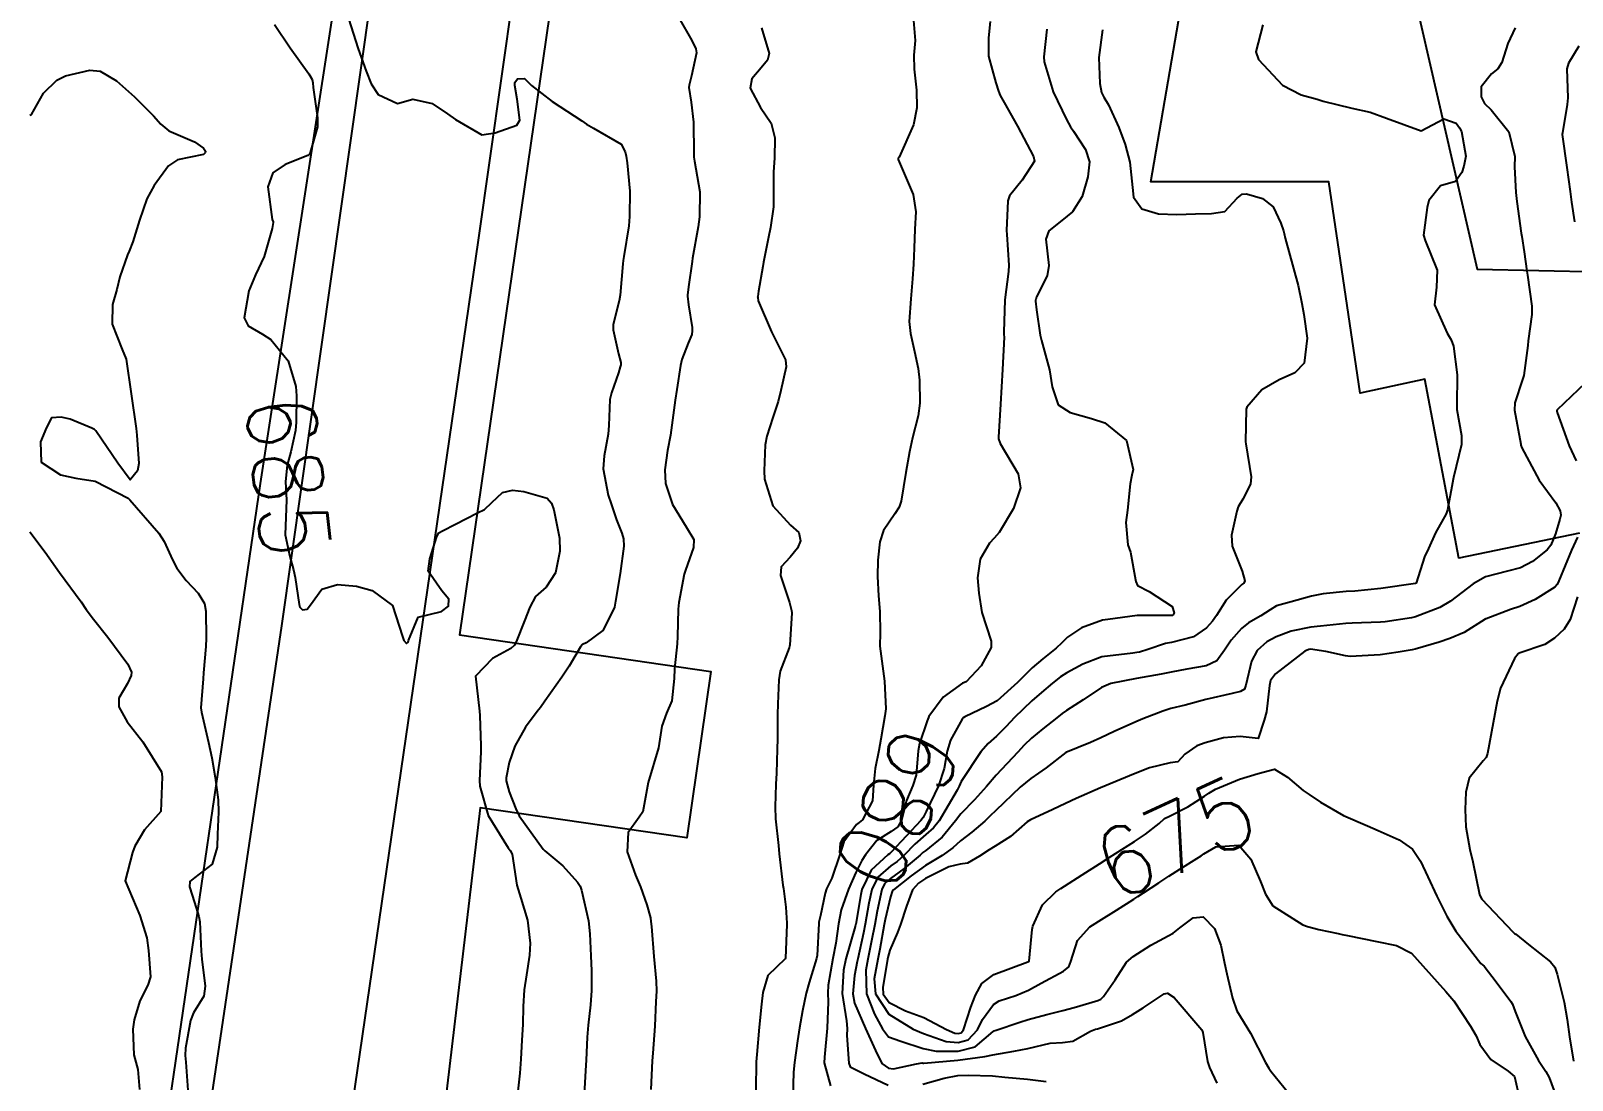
# Model space of a CAD drawing. Header units: metres. Extents: x 292545 to 299085, y 7450245 to 7463078.
# Drawn here: x 296001 to 296089.7, y 7457032.1 to 7457092.5 of the extents above; entities that cross this region are included whole.
import ezdxf
from ezdxf.enums import TextEntityAlignment as Align

# ---------------------------------------------------------------- set-up
doc = ezdxf.new("R2010")
doc.units = ezdxf.units.M
for name, color, linetype in [('Cotas', 45, 'Continuous'), ('Curvas de Nivel 1m', 11, 'Continuous'), ('Curvas de Nivel 5m', 15, 'Continuous'), ('Edificações', 30, 'Continuous'), ('Vias Primárias', 230, 'Continuous')]:
    doc.layers.add(name, color=color, linetype=linetype)
doc.styles.add('Style-STANDARD', font='STANDARD.shx')

msp = doc.modelspace()

# ---------------------------------------------------------------- linework, layer by layer
at = {"layer": 'Curvas de Nivel 1m', "flags": 128}
for points, elevation in [([(296019.294, 7457093.174), (296019.837, 7457091.422), (296020.296, 7457090.131), (296020.584, 7457089.414), (296020.994, 7457088.789), (296022.107, 7457088.278), (296022.99, 7457088.517), (296024.091, 7457088.268), (296024.978, 7457087.683), (296025.436, 7457087.355), (296026.964, 7457086.472), (296027.715, 7457086.583), (296028.97, 7457087.038), (296029.134, 7457087.318), (296028.991, 7457088.531), (296028.846, 7457089.322), (296028.843, 7457089.483), (296029.007, 7457089.694), (296029.413, 7457089.72), (296029.816, 7457089.308), (296030.99, 7457088.4), (296032.711, 7457087.273), (296032.971, 7457087.097), (296033.371, 7457086.864), (296034.96, 7457085.945), (296035.206, 7457085.497), (296035.262, 7457085.245), (296035.318, 7457084.874), (296035.471, 7457083.242), (296035.454, 7457081.788), (296035.399, 7457081.243), (296035.123, 7457079.484), (296035.086, 7457079.247), (296035.065, 7457079.062), (296034.907, 7457077.249), (296034.85, 7457076.932), (296034.513, 7457075.576), (296034.516, 7457075.253), (296034.819, 7457073.886), (296034.943, 7457073.377), (296034.942, 7457073.248), (296034.917, 7457073.142), (296034.806, 7457072.795), (296034.406, 7457071.637), (296034.321, 7457071.255), (296034.258, 7457069.765), (296034.226, 7457069.255), (296033.993, 7457068.008), (296033.94, 7457067.258), (296034.226, 7457065.747), (296034.384, 7457065.253), (296034.704, 7457064.339), (296035.013, 7457063.562), (296035.109, 7457063.244), (296035.113, 7457062.817), (296034.911, 7457061.246), (296034.647, 7457059.648), (296034.583, 7457059.311), (296034.569, 7457059.251), (296033.922, 7457057.965), (296032.946, 7457057.267), (296032.734, 7457057.156), (296032.619, 7457057.023), (296031.969, 7457055.913), (296031.564, 7457055.285), (296030.579, 7457053.897), (296030.329, 7457053.549), (296030.137, 7457053.304), (296029.464, 7457052.406), (296028.854, 7457051.317), (296028.533, 7457050.376), (296028.354, 7457049.494), (296028.355, 7457049.322), (296028.517, 7457048.688), (296028.901, 7457047.71), (296029.107, 7457047.314), (296030.474, 7457045.395), (296030.572, 7457045.299), (296031.61, 7457044.429), (296032.455, 7457043.499), (296032.603, 7457043.269), (296032.691, 7457043.027), (296033.079, 7457041.264), (296033.166, 7457040.518), (296033.226, 7457039.262), (296033.258, 7457038.397), (296033.252, 7457037.261), (296033.194, 7457036.439), (296033.073, 7457035.263), (296033.019, 7457034.591), (296032.945, 7457033.264), (296032.919, 7457032.672), (296032.832, 7457031.265)], 684), ([(296038.276, 7457093.208), (296039.03, 7457091.901), (296039.257, 7457091.428), (296039.298, 7457091.196), (296039.01, 7457089.864), (296038.871, 7457089.334), (296038.862, 7457089.201), (296038.99, 7457088.345), (296039.128, 7457087.198), (296039.142, 7457085.385), (296039.144, 7457085.197), (296039.182, 7457084.964), (296039.481, 7457083.192), (296039.478, 7457081.761), (296039.398, 7457081.193), (296039.077, 7457079.389), (296039.042, 7457079.198), (296039.025, 7457079.054), (296038.863, 7457077.865), (296038.783, 7457077.271), (296038.784, 7457077.201), (296038.848, 7457076.701), (296039.04, 7457075.402), (296039.058, 7457075.198), (296039.031, 7457074.998), (296038.826, 7457074.49), (296038.461, 7457073.559), (296038.378, 7457073.204), (296038.167, 7457071.832), (296038.07, 7457071.207), (296037.918, 7457070.062), (296037.806, 7457069.21), (296037.631, 7457068.33), (296037.469, 7457067.213), (296037.509, 7457066.428), (296037.912, 7457065.208), (296038.7, 7457063.934), (296039.136, 7457063.196), (296039.13, 7457062.752), (296038.667, 7457061.442), (296038.606, 7457061.259), (296038.591, 7457061.201), (296038.277, 7457059.574), (296038.238, 7457059.204), (296038.207, 7457057.624), (296038.186, 7457057.204), (296038.043, 7457055.764), (296038.017, 7457055.206), (296037.872, 7457053.916), (296037.576, 7457053.21), (296037.313, 7457052.461), (296037.117, 7457051.214), (296036.523, 7457049.23), (296036.206, 7457047.533), (296036.01, 7457047.235), (296035.37, 7457046.361), (296035.307, 7457045.242), (296035.794, 7457043.902), (296036.087, 7457043.234), (296036.442, 7457042.184), (296036.645, 7457041.437), (296036.682, 7457041.226), (296036.714, 7457040.941), (296036.85, 7457039.223), (296036.977, 7457037.81), (296037.001, 7457037.221), (296036.968, 7457036.627), (296036.901, 7457035.222), (296036.784, 7457033.67), (296036.742, 7457033.224), (296036.667, 7457031.575)], 683), ([(296051.772, 7457093.043), (296051.877, 7457091.892), (296051.788, 7457091.049), (296051.812, 7457090.247), (296051.941, 7457089.046), (296051.97, 7457088.032), (296051.773, 7457087.048), (296050.954, 7457085.2), (296050.898, 7457085.116), (296050.886, 7457085.061), (296050.951, 7457084.913), (296051.765, 7457083.047), (296051.914, 7457082.046), (296051.858, 7457081.046), (296051.809, 7457079.963), (296051.785, 7457079.046), (296051.726, 7457078.191), (296051.614, 7457077.049), (296051.53, 7457075.74), (296051.595, 7457075.049), (296051.841, 7457074.022), (296052.054, 7457073.041), (296052.125, 7457072.369), (296052.138, 7457071.04), (296052.041, 7457070.307), (296051.727, 7457069.046), (296051.547, 7457068.252), (296051.338, 7457067.051), (296051.068, 7457065.406), (296050.954, 7457065.056), (296050.709, 7457064.687), (296050.045, 7457063.721), (296049.84, 7457063.069), (296049.732, 7457062.014), (296049.702, 7457061.07), (296049.759, 7457059.962), (296049.841, 7457059.068), (296049.856, 7457057.836), (296049.843, 7457057.068), (296050.029, 7457055.636), (296050.109, 7457055.065), (296050.179, 7457053.462), (296050.135, 7457053.064), (296049.899, 7457051.72), (296049.791, 7457051.068), (296049.57, 7457050.033), (296049.471, 7457049.071), (296049.411, 7457048.174), (296048.851, 7457047.077), (296048.653, 7457046.926), (296048.499, 7457046.805), (296047.769, 7457045.806), (296047.533, 7457045.094), (296047.085, 7457043.726), (296046.777, 7457043.105), (296046.694, 7457042.861), (296046.43, 7457041.587), (296046.341, 7457041.194), (296046.325, 7457041.111), (296046.231, 7457039.286), (296046.202, 7457039.112), (296045.78, 7457037.725), (296045.613, 7457037.118), (296045.4, 7457036.087), (296045.221, 7457035.121), (296045.102, 7457034.366), (296044.939, 7457033.124), (296044.883, 7457032.569), (296044.835, 7457031.125)], 681), ([(296071.866, 7457092.808), (296071.457, 7457091.244), (296071.613, 7457090.811), (296073.001, 7457089.334), (296074.064, 7457088.779), (296074.99, 7457088.519), (296075.339, 7457088.416), (296076.986, 7457088.017), (296078.034, 7457087.785), (296078.98, 7457087.425), (296080.973, 7457086.7), (296082.268, 7457087.399), (296082.978, 7457087.142), (296083.175, 7457086.877), (296083.288, 7457086.675), (296083.536, 7457085.249), (296083.427, 7457084.673), (296083.313, 7457084.309), (296082.94, 7457083.793), (296082.085, 7457083.539), (296081.412, 7457082.695), (296081.318, 7457082.297), (296081.109, 7457080.698), (296081.191, 7457080.404), (296081.898, 7457078.69), (296081.847, 7457077.706), (296081.727, 7457076.691), (296082.456, 7457075.064), (296082.7, 7457074.681), (296082.827, 7457074.315), (296083.035, 7457072.677), (296083.02, 7457070.911), (296083.027, 7457070.676), (296083.285, 7457069.189), (296083.292, 7457068.672), (296082.822, 7457066.767), (296082.8, 7457066.679), (296082.729, 7457066.248), (296082.493, 7457064.904), (296082.401, 7457064.683), (296081.796, 7457063.589), (296081.382, 7457062.693), (296081.169, 7457062.204), (296080.685, 7457060.7), (296080.639, 7457060.676), (296078.659, 7457060.376), (296077.163, 7457060.24), (296076.657, 7457060.207), (296075.333, 7457060.086), (296074.655, 7457059.944), (296073.485, 7457059.621), (296072.649, 7457059.384), (296072.289, 7457059.161), (296071.755, 7457058.809), (296071.043, 7457058.41), (296070.632, 7457058.076), (296070.036, 7457057.411), (296069.655, 7457056.83), (296069.224, 7457056.216), (296068.604, 7457055.937), (296067.498, 7457055.752), (296066.6, 7457055.568), (296066.025, 7457055.449), (296064.596, 7457055.202), (296063.133, 7457054.912), (296062.591, 7457054.686), (296061.537, 7457053.977), (296060.577, 7457053.374), (296060.325, 7457053.193), (296060.021, 7457052.946), (296059.211, 7457052.306), (296058.555, 7457051.772), (296058.146, 7457051.369), (296057.778, 7457050.971), (296056.53, 7457049.653), (296055.966, 7457048.996), (296055.285, 7457048.233), (296054.507, 7457047.422), (296054.198, 7457047.015), (296053.432, 7457046.082), (296052.477, 7457045.324), (296052.322, 7457045.195), (296052.16, 7457045.043), (296051.238, 7457044.279), (296050.459, 7457043.716), (296050.114, 7457043.406), (296049.953, 7457043.065), (296049.681, 7457041.821), (296049.544, 7457041.069), (296049.365, 7457040.119), (296049.151, 7457039.073), (296049.027, 7457038.443), (296049.072, 7457037.073), (296049.53, 7457035.904), (296049.986, 7457035.064), (296050.348, 7457034.593), (296051.051, 7457034.348), (296052.342, 7457033.929), (296053.079, 7457033.768), (296054.341, 7457033.772), (296055.32, 7457034.023), (296056.352, 7457034.908), (296056.397, 7457034.945), (296056.537, 7457034.988), (296057.885, 7457035.45), (296058.362, 7457035.597), (296059.444, 7457035.877), (296060.371, 7457036.118), (296061.016, 7457036.291), (296062.379, 7457036.685), (296062.54, 7457036.758), (296062.709, 7457036.915), (296063.371, 7457037.883), (296064.034, 7457038.896), (296064.406, 7457039.22), (296065.422, 7457039.87), (296066.418, 7457040.415), (296066.716, 7457040.571), (296067.091, 7457040.863), (296067.851, 7457041.436), (296068.433, 7457041.501), (296069.082, 7457040.84), (296069.445, 7457039.866), (296069.668, 7457038.831), (296069.794, 7457038.226), (296070.112, 7457036.824), (296070.372, 7457036.094), (296071.162, 7457034.812), (296072.014, 7457033.125), (296072.202, 7457032.801), (296072.33, 7457032.625), (296073.821, 7457030.785)], 677), ([(296043.038, 7457092.625), (296043.468, 7457091.146), (296043.387, 7457090.779), (296043.015, 7457090.331), (296042.476, 7457089.688), (296042.388, 7457089.156), (296042.986, 7457088.053), (296043.585, 7457087.144), (296043.805, 7457086.301), (296043.777, 7457085.142), (296043.734, 7457084.35), (296043.734, 7457083.142), (296043.718, 7457082.338), (296043.556, 7457081.143), (296043.447, 7457080.595), (296043.157, 7457079.147), (296043.117, 7457078.91), (296042.858, 7457077.483), (296042.817, 7457077.187), (296042.813, 7457077.15), (296042.817, 7457077.115), (296042.851, 7457076.938), (296043.61, 7457075.142), (296044.409, 7457073.542), (296044.459, 7457073.134), (296044.153, 7457071.776), (296043.992, 7457071.138), (296043.696, 7457070.218), (296043.34, 7457069.144), (296043.256, 7457068.644), (296043.194, 7457067.145), (296043.209, 7457066.665), (296043.692, 7457065.14), (296044.702, 7457064.027), (296045.174, 7457063.599), (296045.272, 7457063.124), (296045.106, 7457062.706), (296044.679, 7457062.182), (296044.169, 7457061.637), (296044.124, 7457061.135), (296044.647, 7457059.575), (296044.77, 7457059.129), (296044.784, 7457058.986), (296044.662, 7457057.13), (296044.655, 7457057.097), (296044.621, 7457056.977), (296044.105, 7457055.63), (296044.038, 7457055.136), (296043.972, 7457053.743), (296043.955, 7457053.136), (296043.953, 7457051.735), (296043.945, 7457051.136), (296043.902, 7457049.764), (296043.869, 7457049.137), (296043.82, 7457047.827), (296043.85, 7457047.137), (296044.008, 7457045.607), (296044.059, 7457045.134), (296044.268, 7457043.319), (296044.294, 7457043.132), (296044.437, 7457042.056), (296044.493, 7457041.129), (296044.491, 7457041.06), (296044.417, 7457039.13), (296044.403, 7457039.093), (296043.406, 7457038.127), (296043.112, 7457037.143), (296043.035, 7457036.482), (296042.905, 7457035.152), (296042.761, 7457033.578), (296042.733, 7457033.154), (296042.715, 7457031.552)], 682), ([(296059.435, 7457092.56), (296059.271, 7457090.958), (296059.293, 7457090.683), (296059.806, 7457088.952), (296060.566, 7457087.355), (296060.807, 7457086.942), (296060.97, 7457086.689), (296061.671, 7457085.641), (296061.902, 7457084.926), (296061.811, 7457084.056), (296061.484, 7457082.932), (296060.914, 7457082.038), (296060.306, 7457081.549), (296059.555, 7457080.953), (296059.387, 7457080.466), (296059.553, 7457078.953), (296059.454, 7457078.375), (296058.856, 7457077.164), (296058.805, 7457077.009), (296058.798, 7457076.961), (296058.797, 7457076.906), (296058.847, 7457076.408), (296059.067, 7457074.958), (296059.14, 7457074.645), (296059.592, 7457072.952), (296059.76, 7457071.984), (296060.102, 7457070.947), (296060.779, 7457070.505), (296062.021, 7457070.167), (296062.773, 7457069.91), (296064.024, 7457068.897), (296064.404, 7457067.227), (296064.332, 7457066.894), (296064.237, 7457066.406), (296064.091, 7457064.899), (296063.986, 7457064.181), (296064.108, 7457062.899), (296064.247, 7457062.465), (296064.551, 7457060.892), (296064.565, 7457060.794), (296064.66, 7457060.55), (296065.332, 7457060.207), (296066.648, 7457059.352), (296066.763, 7457058.987), (296066.717, 7457058.869), (296066.677, 7457058.834), (296066.642, 7457058.827), (296064.7, 7457058.831), (296064.642, 7457058.828), (296062.948, 7457058.606), (296062.637, 7457058.557), (296061.44, 7457058.122), (296060.623, 7457057.579), (296060.297, 7457057.264), (296059.99, 7457056.946), (296059.222, 7457056.339), (296058.602, 7457055.824), (296057.766, 7457054.972), (296056.582, 7457053.934), (296055.982, 7457053.592), (296054.731, 7457053.008), (296054.635, 7457052.946), (296054.571, 7457052.865), (296053.902, 7457051.667), (296053.704, 7457051.023), (296053.537, 7457050.029), (296053.22, 7457049.03), (296052.508, 7457047.56), (296052.331, 7457047.215), (296052.205, 7457047.043), (296051.376, 7457046.164), (296050.475, 7457045.211), (296050.4, 7457045.135), (296050.299, 7457045.062), (296049.345, 7457044.19), (296048.814, 7457043.076), (296048.745, 7457042.78), (296048.457, 7457041.08), (296048.449, 7457041.053), (296048.421, 7457040.937), (296047.892, 7457039.088), (296047.745, 7457038.439), (296047.675, 7457037.091), (296047.917, 7457035.529), (296047.961, 7457035.086), (296047.949, 7457034.686), (296048.05, 7457033.084), (296048.129, 7457032.881), (296048.33, 7457032.782), (296048.936, 7457032.464), (296050.32, 7457031.812)], 679), ([(296062.646, 7457092.523), (296062.427, 7457090.919), (296062.485, 7457089.434), (296062.594, 7457088.916), (296062.723, 7457088.647), (296062.986, 7457088.194), (296063.588, 7457086.904), (296063.948, 7457085.916), (296064.221, 7457084.897), (296064.371, 7457083.456), (296064.425, 7457082.895), (296064.916, 7457082.21), (296065.861, 7457081.933), (296066.913, 7457081.886), (296067.984, 7457081.924), (296068.914, 7457081.949), (296069.674, 7457082.074), (296070.383, 7457082.825), (296070.682, 7457083.067), (296070.927, 7457083.075), (296071.852, 7457082.806), (296072.465, 7457082.343), (296072.909, 7457081.403), (296073.061, 7457080.954), (296073.098, 7457080.797), (296073.154, 7457080.541), (296073.632, 7457078.789), (296073.892, 7457077.813), (296074.104, 7457076.781), (296074.216, 7457076.148), (296074.409, 7457074.776), (296074.241, 7457073.349), (296073.708, 7457072.786), (296072.799, 7457072.389), (296071.802, 7457071.801), (296070.941, 7457070.818), (296070.906, 7457070.694), (296070.869, 7457068.819), (296070.88, 7457068.7), (296071.196, 7457066.815), (296071.161, 7457066.384), (296070.72, 7457065.532), (296070.455, 7457065.083), (296070.371, 7457064.823), (296070.059, 7457063.459), (296070.108, 7457062.826), (296070.668, 7457061.376), (296070.831, 7457060.818), (296070.779, 7457060.701), (296070.661, 7457060.606), (296069.764, 7457059.716), (296069.208, 7457058.834), (296068.978, 7457058.497), (296068.632, 7457058.114), (296067.869, 7457057.606), (296066.619, 7457057.286), (296066.273, 7457057.219), (296065.26, 7457056.884), (296064.77, 7457056.73), (296064.611, 7457056.695), (296064.392, 7457056.674), (296062.608, 7457056.462), (296061.51, 7457056.025), (296060.599, 7457055.538), (296060.227, 7457055.313), (296059.763, 7457054.948), (296059.135, 7457054.407), (296058.583, 7457053.924), (296057.588, 7457052.975), (296057.098, 7457052.448), (296056.557, 7457051.901), (296056.074, 7457051.471), (296055.65, 7457050.999), (296054.526, 7457049.29), (296054.397, 7457049.012), (296054.285, 7457048.778), (296053.254, 7457047.029), (296052.918, 7457046.612), (296052.491, 7457046.243), (296051.852, 7457045.676), (296051.244, 7457045.052), (296050.836, 7457044.69), (296050.467, 7457044.431), (296049.734, 7457043.793), (296049.386, 7457043.071), (296049.217, 7457042.297), (296048.997, 7457041.074), (296048.906, 7457040.587), (296048.569, 7457039.078), (296048.539, 7457038.941), (296048.393, 7457038.134), (296048.28, 7457037.082), (296048.375, 7457036.535), (296049.025, 7457035.073), (296049.587, 7457033.821), (296049.965, 7457033.064), (296050.33, 7457032.796), (296050.621, 7457032.766), (296051.951, 7457033.044), (296052.271, 7457033.104), (296052.333, 7457033.088), (296052.379, 7457033.085), (296054.335, 7457033.258), (296055.87, 7457033.462), (296056.339, 7457033.568), (296057.541, 7457033.777), (296058.343, 7457033.931), (296059.63, 7457034.235), (296060.346, 7457034.276), (296060.933, 7457034.348), (296061.963, 7457034.924), (296062.24, 7457035.036), (296062.355, 7457035.061), (296063.735, 7457035.526), (296064.368, 7457035.876), (296064.988, 7457036.27), (296065.903, 7457036.875), (296066.185, 7457037.072), (296066.385, 7457037.105), (296066.758, 7457036.866), (296068.355, 7457035.008), (296068.412, 7457034.849), (296068.683, 7457033.191), (296068.792, 7457032.843), (296069.212, 7457031.945)], 678), ([(296086.377, 7457092.637), (296085.95, 7457091.724), (296085.609, 7457090.644), (296085.386, 7457090.277), (296085.013, 7457089.979), (296084.425, 7457089.235), (296084.427, 7457088.658), (296084.609, 7457088.276), (296084.986, 7457087.915), (296086.016, 7457086.64), (296086.362, 7457085.225), (296086.337, 7457084.636), (296086.406, 7457083.16), (296086.466, 7457082.635), (296086.724, 7457080.813), (296086.756, 7457080.631), (296086.89, 7457079.756), (296087.054, 7457078.628), (296087.088, 7457078.41), (296087.334, 7457076.625), (296087.327, 7457076.146), (296087.129, 7457074.627), (296087.095, 7457074.361), (296086.876, 7457072.629), (296086.861, 7457072.57), (296086.801, 7457072.401), (296086.352, 7457071.069), (296086.34, 7457070.634), (296086.694, 7457068.69), (296086.709, 7457068.63), (296086.751, 7457068.474), (296087.761, 7457066.62), (296088.72, 7457065.313), (296088.968, 7457064.859), (296088.994, 7457064.606), (296088.943, 7457064.373), (296088.697, 7457063.52), (296088.427, 7457062.873), (296088.22, 7457062.615), (296087.365, 7457061.934), (296086.672, 7457061.576), (296085.929, 7457061.379), (296084.667, 7457061.063), (296083.956, 7457060.661), (296082.653, 7457059.654), (296082.045, 7457059.29), (296080.643, 7457058.753), (296080.414, 7457058.703), (296078.895, 7457058.47), (296078.639, 7457058.445), (296076.993, 7457058.392), (296076.637, 7457058.364), (296075.186, 7457058.213), (296074.634, 7457058.162), (296073.49, 7457057.927), (296072.625, 7457057.613), (296072.103, 7457057.323), (296071.541, 7457056.811), (296071.206, 7457056.215), (296070.882, 7457054.817), (296070.809, 7457054.599), (296070.589, 7457054.458), (296070.102, 7457054.341), (296068.584, 7457053.992), (296067.406, 7457053.683), (296066.579, 7457053.475), (296066.114, 7457053.338), (296064.961, 7457052.886), (296064.693, 7457052.767), (296064.57, 7457052.715), (296063.31, 7457052.161), (296062.556, 7457051.801), (296061.957, 7457051.52), (296060.543, 7457050.959), (296059.415, 7457050.07), (296058.528, 7457049.466), (296057.917, 7457048.969), (296056.509, 7457047.621), (296056.193, 7457047.306), (296055.878, 7457046.996), (296055.124, 7457046.373), (296054.486, 7457045.876), (296054.031, 7457045.465), (296053.425, 7457045.026), (296052.467, 7457044.448), (296051.646, 7457043.863), (296050.618, 7457043.058), (296050.542, 7457042.968), (296050.447, 7457042.654), (296050.14, 7457041.35), (296050.085, 7457041.063), (296049.832, 7457039.643), (296049.721, 7457039.067), (296049.517, 7457037.944), (296049.596, 7457037.068), (296050.366, 7457035.899), (296051.762, 7457035.046), (296052.351, 7457034.799), (296053.656, 7457034.33), (296054.346, 7457034.283), (296054.917, 7457034.435), (296055.457, 7457034.999), (296055.754, 7457035.604), (296056.375, 7457036.46), (296056.696, 7457036.669), (296057.669, 7457036.977), (296058.386, 7457037.282), (296059.113, 7457037.682), (296060.397, 7457038.38), (296060.702, 7457038.635), (296060.822, 7457038.936), (296061.203, 7457040.144), (296061.924, 7457040.925), (296062.226, 7457041.122), (296062.428, 7457041.247), (296063.453, 7457041.89), (296064.447, 7457042.524), (296064.67, 7457042.667), (296065.002, 7457042.885), (296065.879, 7457043.456), (296066.463, 7457043.837), (296067.09, 7457044.241), (296068.063, 7457044.854), (296068.313, 7457045.013), (296068.476, 7457045.116), (296069.162, 7457045.522), (296070.481, 7457045.629), (296071.165, 7457044.813), (296071.724, 7457043.543), (296072.017, 7457042.804), (296072.443, 7457042.134), (296074.165, 7457041.044), (296074.425, 7457040.947), (296075.093, 7457040.77), (296076.204, 7457040.537), (296076.42, 7457040.494), (296076.741, 7457040.426), (296078.416, 7457040.085), (296079.549, 7457039.848), (296080.41, 7457039.407), (296081.073, 7457038.693), (296082.381, 7457037.211), (296082.846, 7457036.675), (296083.808, 7457035.216), (296084.124, 7457034.662), (296084.348, 7457034.167), (296084.977, 7457033.288), (296085.973, 7457032.635), (296086.328, 7457032.32), (296086.72, 7457030.626)], 676), ([(296000.972, 7457087.604), (296001.06, 7457087.649), (296001.753, 7457088.877), (296002.516, 7457089.627), (296003.005, 7457089.863), (296004.419, 7457090.196), (296005.008, 7457090.146), (296005.954, 7457089.59), (296006.989, 7457088.66), (296008.066, 7457087.564), (296008.497, 7457087.086), (296008.964, 7457086.703), (296010.426, 7457086.068), (296010.955, 7457085.717), (296011.063, 7457085.529), (296011.049, 7457085.432), (296010.951, 7457085.335), (296009.462, 7457085.031), (296008.944, 7457084.695), (296008.111, 7457083.562), (296007.699, 7457082.791), (296007.278, 7457081.574), (296006.89, 7457080.323), (296006.677, 7457079.791), (296006.584, 7457079.583), (296006.14, 7457078.318), (296005.96, 7457077.589), (296005.72, 7457076.721), (296005.688, 7457075.591), (296006.269, 7457074.135), (296006.497, 7457073.583), (296006.783, 7457071.58), (296007.087, 7457069.577), (296007.123, 7457069.212), (296007.224, 7457067.575), (296007.156, 7457067.157), (296006.729, 7457066.637), (296006.022, 7457067.587), (296004.761, 7457069.449), (296004.681, 7457069.52), (296004.521, 7457069.604), (296003.273, 7457070.127), (296002.769, 7457070.238), (296002.213, 7457070.191), (296001.926, 7457069.638), (296001.572, 7457068.825), (296001.61, 7457067.641), (296002.732, 7457066.914), (296003.61, 7457066.737), (296004.727, 7457066.56), (296006.608, 7457065.581), (296006.712, 7457065.493), (296008.381, 7457063.563), (296008.688, 7457063.086), (296009.167, 7457062.041), (296009.418, 7457061.549), (296009.958, 7457060.842), (296010.649, 7457060.114), (296011.002, 7457059.526), (296011.084, 7457059.08), (296011.111, 7457057.525), (296011.088, 7457057.053), (296010.95, 7457055.526), (296010.926, 7457055.19), (296010.795, 7457053.528), (296010.828, 7457053.27), (296011.244, 7457051.523), (296011.421, 7457050.64), (296011.625, 7457049.519), (296011.791, 7457048.236), (296011.814, 7457047.517), (296011.753, 7457046.248), (296011.727, 7457045.517), (296011.451, 7457044.532), (296010.455, 7457043.773), (296010.164, 7457043.534), (296010.152, 7457043.237), (296010.441, 7457042.33), (296010.69, 7457041.527), (296010.748, 7457041.207), (296010.821, 7457039.526), (296010.863, 7457039.061), (296011.04, 7457037.523), (296010.961, 7457036.94), (296010.367, 7457035.974), (296010.21, 7457035.532), (296009.92, 7457033.955), (296009.889, 7457033.537), (296009.931, 7457033.138), (296010.042, 7457031.543)], 686), ([(296000.965, 7457063.647), (296001.846, 7457062.474), (296002.432, 7457061.632), (296002.668, 7457061.311), (296003.91, 7457059.611), (296004.211, 7457059.179), (296004.633, 7457058.618), (296005.449, 7457057.592), (296006.6, 7457056.039), (296006.807, 7457055.578), (296006.797, 7457055.372), (296006.586, 7457054.914), (296006.082, 7457054.08), (296006.081, 7457053.585), (296006.564, 7457052.712), (296007.466, 7457051.571), (296008.527, 7457049.848), (296008.568, 7457049.559), (296008.503, 7457047.56), (296007.555, 7457046.502), (296007.008, 7457045.575), (296006.859, 7457045.194), (296006.453, 7457043.58), (296007.29, 7457041.571), (296007.683, 7457040.298), (296007.788, 7457039.566), (296007.897, 7457038.055), (296007.756, 7457037.566), (296007.28, 7457036.665), (296006.963, 7457035.574), (296006.88, 7457035.05), (296006.95, 7457033.574), (296007.171, 7457032.725), (296007.261, 7457031.571)], 687), ([(296089.964, 7457059.898), (296089.535, 7457058.597), (296089.189, 7457058.047), (296088.627, 7457057.525), (296088.073, 7457057.163), (296086.613, 7457056.657), (296086.592, 7457056.652), (296086.546, 7457056.631), (296086.337, 7457056.361), (296085.535, 7457054.646), (296085.33, 7457053.9), (296085.11, 7457052.652), (296084.788, 7457050.899), (296084.703, 7457050.658), (296084.541, 7457050.48), (296083.728, 7457049.471), (296083.547, 7457048.67), (296083.499, 7457047.679), (296083.539, 7457046.67), (296083.766, 7457045.381), (296083.938, 7457044.665), (296084.321, 7457042.794), (296084.374, 7457042.661), (296084.451, 7457042.525), (296086.235, 7457040.633), (296086.343, 7457040.552), (296086.422, 7457040.5), (296087.137, 7457039.902), (296088.406, 7457038.911), (296088.654, 7457038.607), (296088.797, 7457038.206), (296089.186, 7457036.602), (296089.374, 7457035.589), (296089.495, 7457034.599), (296089.725, 7457033.21)], 674), ([(296052.321, 7457031.886), (296053.534, 7457032.231), (296054.327, 7457032.376), (296054.929, 7457032.401), (296056.327, 7457032.353), (296057.025, 7457032.284), (296058.325, 7457032.161), (296059.402, 7457032.032)], 679)]:
    msp.add_lwpolyline(points, dxfattribs=dict(at, elevation=elevation))
at = {"layer": 'Curvas de Nivel 5m', "flags": 128}
for points, elevation in [([(296015.036, 7457092.812), (296015.924, 7457091.471), (296017.008, 7457089.974), (296017.197, 7457089.649), (296017.236, 7457089.457), (296017.263, 7457089.193), (296017.506, 7457087.455), (296017.496, 7457086.926), (296017.083, 7457085.459), (296017.045, 7457085.366), (296016.951, 7457085.283), (296015.648, 7457084.77), (296014.941, 7457084.299), (296014.64, 7457083.484), (296014.905, 7457081.598), (296014.946, 7457081.48), (296014.957, 7457081.425), (296014.899, 7457081.087), (296014.44, 7457079.487), (296013.933, 7457078.428), (296013.552, 7457077.5), (296013.287, 7457075.953), (296013.52, 7457075.5), (296014.351, 7457075.01), (296014.825, 7457074.706), (296015.819, 7457073.47), (296016.253, 7457072.003), (296016.291, 7457071.465), (296016.282, 7457069.951), (296016.236, 7457069.465), (296015.974, 7457068.244), (296015.753, 7457067.47), (296015.67, 7457066.53), (296015.729, 7457065.47), (296015.681, 7457064.492), (296015.654, 7457063.47), (296015.915, 7457062.227), (296016.127, 7457061.465), (296016.212, 7457061.02), (296016.448, 7457059.463), (296016.491, 7457059.311), (296016.64, 7457059.16), (296016.906, 7457059.192), (296017.101, 7457059.455), (296017.762, 7457060.338), (296018.655, 7457060.614), (296019.752, 7457060.521), (296020.651, 7457060.261), (296021.817, 7457059.398), (296022.392, 7457057.626), (296022.469, 7457057.392), (296022.62, 7457057.218), (296022.71, 7457057.3), (296022.732, 7457057.389), (296023.293, 7457058.727), (296024.64, 7457059.068), (296025.032, 7457059.364), (296025.049, 7457059.766), (296024.652, 7457060.248), (296023.86, 7457061.378), (296023.964, 7457062.087), (296024.36, 7457063.373), (296024.483, 7457063.584), (296024.696, 7457063.701), (296025.434, 7457064.092), (296026.707, 7457064.736), (296027.117, 7457064.928), (296027.537, 7457065.332), (296028.15, 7457065.898), (296028.724, 7457066.043), (296029.37, 7457065.961), (296030.716, 7457065.589), (296030.961, 7457065.288), (296031.088, 7457064.907), (296031.413, 7457063.283), (296031.44, 7457062.524), (296031.192, 7457061.292), (296030.655, 7457060.467), (296030.038, 7457059.917), (296029.724, 7457059.309), (296029.413, 7457058.534), (296028.933, 7457057.317), (296028.823, 7457057.115), (296028.617, 7457056.94), (296027.573, 7457056.366), (296026.593, 7457055.34), (296026.819, 7457053.338), (296026.833, 7457053.073), (296026.898, 7457051.337), (296026.891, 7457050.993), (296026.826, 7457049.337), (296026.839, 7457049.017), (296027.312, 7457047.332), (296028.475, 7457045.479), (296028.59, 7457045.319), (296028.691, 7457045.098), (296028.973, 7457043.315), (296029.19, 7457042.568), (296029.579, 7457041.309), (296029.73, 7457039.99), (296029.699, 7457039.307), (296029.528, 7457038.172), (296029.395, 7457037.31), (296029.33, 7457036.349), (296029.303, 7457035.31), (296029.255, 7457034.4), (296029.193, 7457033.311), (296029.133, 7457032.504), (296029.011, 7457031.313)], 685), ([(296056.181, 7457092.993), (296056.087, 7457092.047), (296056.082, 7457090.994), (296056.516, 7457089.471), (296056.672, 7457088.985), (296056.751, 7457088.744), (296056.987, 7457088.343), (296057.764, 7457086.972), (296058.685, 7457085.233), (296058.732, 7457084.962), (296058.029, 7457083.876), (296057.303, 7457082.976), (296057.209, 7457082.688), (296057.126, 7457080.978), (296057.144, 7457080.734), (296057.266, 7457078.976), (296057.237, 7457078.617), (296057.026, 7457076.987), (296056.966, 7457075.12), (296056.976, 7457074.988), (296056.985, 7457074.834), (296056.901, 7457072.989), (296056.783, 7457070.99), (296056.66, 7457069.095), (296056.67, 7457068.991), (296056.759, 7457068.73), (296057.803, 7457066.974), (296057.925, 7457066.172), (296057.526, 7457064.978), (296056.699, 7457063.601), (296056.417, 7457063.271), (296056.152, 7457062.995), (296055.604, 7457062.076), (296055.453, 7457061.002), (296055.54, 7457060.115), (296055.7, 7457058.999), (296056.25, 7457057.362), (296056.246, 7457056.994), (296055.673, 7457055.928), (296054.812, 7457055.008), (296054.65, 7457054.951), (296054.592, 7457054.932), (296053.479, 7457054.126), (296052.668, 7457053.029), (296052.641, 7457052.961), (296052.569, 7457052.765), (296052.123, 7457051.471), (296052.046, 7457051.045), (296051.929, 7457049.646), (296051.731, 7457049.048), (296051.372, 7457048.194), (296051.093, 7457047.054), (296050.868, 7457046.685), (296050.493, 7457046.402), (296049.669, 7457045.884), (296049.008, 7457045.075), (296048.808, 7457044.738), (296048.463, 7457044.06), (296048.039, 7457043.086), (296047.613, 7457041.914), (296047.46, 7457041.094), (296047.312, 7457039.997), (296047.142, 7457039.099), (296046.863, 7457037.578), (296046.847, 7457037.103), (296046.871, 7457036.607), (296046.809, 7457035.103), (296046.658, 7457033.427), (296046.632, 7457033.106), (296047.002, 7457031.782)], 680), ([(296090.04, 7457091.583), (296089.434, 7457090.596), (296089.339, 7457090.276), (296089.394, 7457088.596), (296089.36, 7457088.226), (296089.088, 7457086.599), (296089.083, 7457086.487), (296089.34, 7457084.596), (296089.535, 7457083.207), (296089.622, 7457082.6), (296089.79, 7457081.475)], 675), ([(296090.803, 7457072.58), (296088.783, 7457070.665), (296088.763, 7457070.63), (296088.762, 7457070.61), (296088.781, 7457070.507), (296089.487, 7457068.599), (296089.885, 7457067.733)], 675), ([(296089.95, 7457063.336), (296089.605, 7457062.596), (296088.88, 7457060.821), (296088.781, 7457060.608), (296088.661, 7457060.461), (296087.531, 7457059.744), (296086.65, 7457059.357), (296086.108, 7457059.176), (296084.705, 7457058.649), (296084.66, 7457058.633), (296084.642, 7457058.62), (296083.444, 7457057.854), (296082.625, 7457057.505), (296082, 7457057.308), (296080.616, 7457056.896), (296080.455, 7457056.863), (296079.642, 7457056.715), (296078.611, 7457056.566), (296076.877, 7457056.48), (296076.611, 7457056.508), (296075.486, 7457056.761), (296074.615, 7457056.897), (296074.502, 7457056.884), (296074.286, 7457056.775), (296072.6, 7457055.476), (296072.308, 7457055.091), (296072.249, 7457054.803), (296072.082, 7457053.301), (296071.945, 7457052.806), (296071.603, 7457051.764), (296070.559, 7457051.87), (296069.603, 7457051.789), (296068.553, 7457051.5), (296068.064, 7457051.341), (296067.371, 7457050.862), (296066.985, 7457050.419), (296066.538, 7457050.364), (296065.342, 7457050.075), (296064.531, 7457049.747), (296062.523, 7457048.92), (296061.134, 7457048.313), (296060.514, 7457048.015), (296059.791, 7457047.666), (296058.504, 7457047.09), (296058.321, 7457046.963), (296057.346, 7457046.122), (296056.482, 7457045.565), (296056.121, 7457045.351), (296055.581, 7457044.999), (296054.882, 7457044.592), (296054.468, 7457044.523), (296053.817, 7457044.37), (296052.46, 7457043.702), (296052.065, 7457043.436), (296051.721, 7457043.047), (296051.37, 7457042.12), (296051.032, 7457041.054), (296050.865, 7457040.609), (296050.408, 7457039.576), (296050.304, 7457039.161), (296050.284, 7457039.061), (296050.007, 7457037.443), (296050.039, 7457037.063), (296050.376, 7457036.582), (296051.324, 7457036.095), (296052.363, 7457035.719), (296053.67, 7457035.02), (296054.149, 7457034.811), (296054.351, 7457034.794), (296054.52, 7457034.839), (296054.657, 7457035.007), (296055.073, 7457036.303), (296055.344, 7457037), (296055.715, 7457037.672), (296056.395, 7457038.178), (296058.352, 7457038.91), (296058.403, 7457038.93), (296058.429, 7457038.96), (296058.608, 7457040.771), (296058.64, 7457040.958), (296059.204, 7457042.19), (296059.964, 7457042.945), (296060.258, 7457043.138), (296060.456, 7457043.26), (296061.483, 7457043.909), (296062.469, 7457044.552), (296063.03, 7457044.912), (296064.482, 7457045.841), (296065.121, 7457046.249), (296065.904, 7457046.876), (296066.211, 7457047.159), (296066.499, 7457047.284), (296067.546, 7457047.821), (296068.517, 7457048.45), (296068.76, 7457048.605), (296069.135, 7457048.841), (296070.529, 7457049.428), (296071.605, 7457049.737), (296072.535, 7457050), (296073.286, 7457049.544), (296074.176, 7457048.775), (296074.52, 7457048.543), (296075.177, 7457048.1), (296076.502, 7457047.325), (296077.877, 7457046.736), (296078.49, 7457046.475), (296079.696, 7457045.923), (296080.48, 7457045.39), (296080.938, 7457044.695), (296081.346, 7457043.809), (296081.863, 7457042.686), (296082.436, 7457041.533), (296082.957, 7457040.675), (296084.405, 7457038.823), (296084.49, 7457038.745), (296084.59, 7457038.657), (296085.274, 7457037.762), (296086.128, 7457036.634), (296086.218, 7457036.479), (296086.367, 7457036.059), (296086.94, 7457034.624), (296087.712, 7457033.244), (296088.14, 7457032.612), (296088.328, 7457032.271), (296088.946, 7457030.604)], 675)]:
    msp.add_lwpolyline(points, dxfattribs=dict(at, elevation=elevation))
at = {"layer": 'Edificações'}
msp.add_lwpolyline([(295981.656, 7457186.087), (295975.479, 7457141.386), (295994.21, 7457139.303), (295994.851, 7457144.009), (296001.288, 7457143.133), (296007.729, 7457142.542), (296006.606, 7457114.562), (295997.221, 7457111.755), (296000.509, 7457133.249), (295974.927, 7457137.163), (295963.506, 7457048.687), (295984.735, 7457027.751), (296002.831, 7457009.94, 0.787557), (296006.482, 7457012.212), (296008.181, 7457025.239), (296014.223, 7457066.429), (296020.079, 7457104.356), (296022.632, 7457120.956), (296031.492, 7457184.634)], format="xyb", dxfattribs=at)
for points in [[(296043.998, 7457184.057), (296025.663, 7457057.713), (296040.13, 7457055.613), (296038.741, 7457046.04), (296026.863, 7457047.764), (296022.105, 7457007.716), (296018.279, 7457008.582), (296017.656, 7457004.456), (296022.307, 7457003.632), (296022.189, 7457002.591), (296025.467, 7457001.888), (296023.967, 7456994.171), (296042.515, 7456988.189), (296042.144, 7456984.987), (296049.17, 7456984.125), (296059.064, 7456983.36), (296065.862, 7456983.423), (296066.036, 7456986.205), (296080.574, 7456985.296), (296081.645, 7456995.73), (296063.321, 7456997.609), (296065.508, 7457009.85), (296088.472, 7457007.346), (296093.557, 7457058.295)], [(296090.079, 7457063.562), (296083.134, 7457062.13), (296081.185, 7457072.425), (296077.457, 7457071.625), (296075.657, 7457083.769), (296065.433, 7457083.769), (296068.533, 7457101.834), (296078.23, 7457104.693), (296084.192, 7457078.747), (296094.825, 7457078.514)]]:
    msp.add_lwpolyline(points, dxfattribs=at)
at = {"layer": 'Vias Primárias'}
for points in [[(295961.889, 7457055.987), (295971.994, 7457131.011), (295979.924, 7457186.112, -0.405808), (295993.388, 7457196.493), (296027.97, 7457192.344, -0.432626), (296034.032, 7457184.112), (296022.839, 7457110.312), (296015.442, 7457058.238), (296007.92, 7457007.723, -0.546574), (296002.503, 7457006.171), (295963.722, 7457044.395, -0.214623), (295961.147, 7457051.042, -0.047896)], [(296015.094, 7457000.302), (296026.768, 7457080.413), (296040.858, 7457179.461), (296041.318, 7457183.054, -0.565618), (296054.261, 7457188.737), (296107.846, 7457181.705, -0.311943), (296117.046, 7457173.384, -0.023643), (296115.973, 7457165.901), (296106.99, 7457109.116), (296103.906, 7457088.717), (296100.734, 7457068.095), (296097.163, 7457045.622), (296092.844, 7457017.018), (296090.068, 7456997.15, -0.220515), (296079.895, 7456981.379, -0.010623), (296069.135, 7456980.614, -0.065562), (296048.046, 7456980.571, -0.097402), (296022.042, 7456988.884, -0.269889), (296014.635, 7456995.855, -0.178806)]]:
    msp.add_lwpolyline(points, format="xyb", close=True, dxfattribs=at)

# ---------------------------------------------------------------- texts
at = {"layer": 'Cotas', "style": 'Style-STANDARD'}
for s, rotation, p in [('685', 276.35627, (296015.809, 7457066.856, 685)), ('680', 243.7307, (296050.841, 7457047.771, 680)), ('675', 24.52954, (296066.809, 7457046.047, 675))]:
    msp.add_text(s, height=4, rotation=rotation, dxfattribs=at).set_placement(p, align=Align.MIDDLE_CENTER)

doc.saveas('drawing.dxf')
